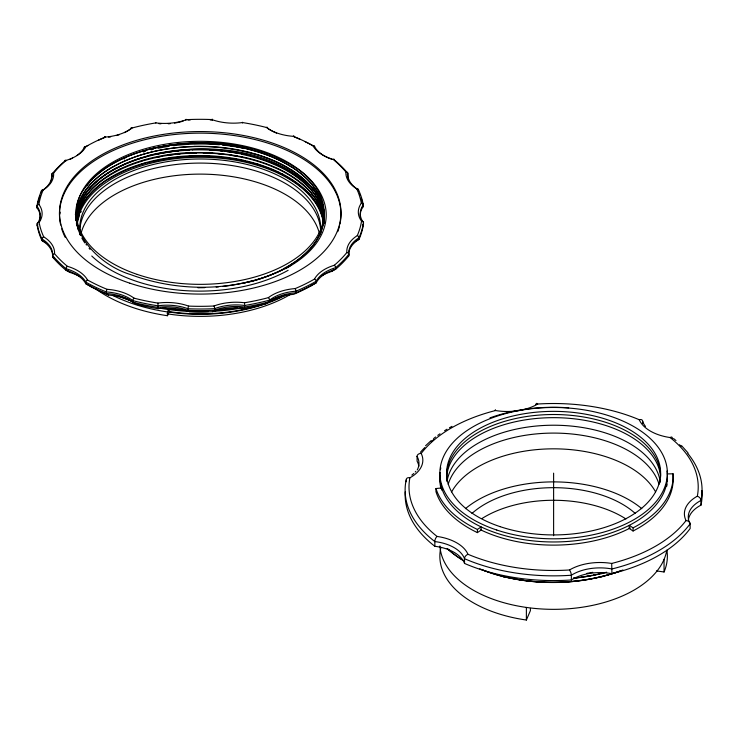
<?xml version="1.0" encoding="UTF-8"?>
<svg xmlns="http://www.w3.org/2000/svg" width="739" height="739" viewBox="0 0 739 739"><rect width="100%" height="100%" fill="white"/><g stroke="black" fill="none" stroke-linecap="round" stroke-linejoin="round"><path stroke-width="1.11" d="M155.8 123.053L155.809 122.563M495.296 410.524L495.342 409.812L495.518 410.542A144.604 83.489 0 0 0 421.193 453.46A4 3.307 6.8 0 0 416.999 456.462M75.895 220.702C76.006 209.396 81.059 198.671 88.237 190.135M132.087 127.995A161.961 93.502 0 0 1 155.846 122.896A40.488 23.38 0 0 0 186.459 119.663A161.961 93.502 0 0 1 211.797 119.561A40.488 23.38 0 0 0 242.475 122.563A161.961 93.502 0 0 1 266.354 127.468A40.488 23.38 0 0 0 293.401 136.345A161.961 93.502 0 0 1 312.93 145.675A40.488 23.38 0 0 0 333.086 159.365A1.986 1.072 -63.5 0 1 334.397 159.984A163.882 94.62 0 0 1 347.857 173.323A38.557 22.262 0 0 0 358.48 189.84A163.882 94.62 0 0 1 363.283 204.962A38.557 22.262 0 0 0 363.486 222.568L363.486 224.139A163.882 94.62 0 0 1 359.043 239.297A38.557 22.262 0 0 0 348.808 255.888A163.882 94.62 0 0 1 335.645 269.255A38.557 22.262 0 0 0 316.2 282.825L311.101 285.762A158.1 91.285 0 0 1 293.679 294.316A44.349 25.606 0 0 0 265.874 303.729A158.1 91.285 0 0 1 244.424 308.339A44.349 25.606 0 0 0 212.721 311.692A158.1 91.285 0 0 1 189.849 311.784A44.349 25.606 0 0 0 158.063 308.671L157.961 303.092A161.961 93.502 0 0 1 134.082 298.177A40.488 23.38 0 0 0 107.035 289.3A161.961 93.502 0 0 1 87.507 279.97A40.488 23.38 0 0 0 67.351 266.289A161.961 93.502 0 0 1 54.529 253.671A40.488 23.38 0 0 0 43.693 236.831A161.961 93.502 0 0 1 39.121 222.439A40.488 23.38 0 0 0 38.918 204.472A161.961 93.502 0 0 1 43.139 190.043A40.488 23.38 0 0 0 53.587 173.129A161.961 93.502 0 0 1 66.113 160.4A40.488 23.38 0 0 0 85.946 146.562A161.961 93.502 0 0 1 105.252 137.084A40.488 23.38 0 0 0 132.096 127.995A1.986 1.016 64.8 0 0 130.821 128.669A38.557 22.262 0 0 1 124.401 132.623M242.503 122.988L242.503 122.249M324.061 220.675L323.95 222.448A123.875 71.544 -0.3 0 1 323.793 223.769M76.496 213.497L76.348 216.536A123.875 71.064 -0.2 0 0 78.537 230.411M244.452 308.255L244.637 304.523M440.777 547.913A113.751 65.679 0 0 0 526.38 620.03L530.399 610.626L530.399 608.336M95.534 288.737A133.223 76.921 0 0 0 167.485 315.719L167.485 311.941L168.686 309.188M167.485 315.719L169.092 312.052L169.092 309.216M83.442 199.585L81.669 202.662A123.875 71.036 0.1 0 0 76.413 220.665M83.71 199.512L83.581 199.715A123.875 71.018 0 0 0 76.505 220.148M83.71 202.292L83.581 202.504A123.875 71.027 0.1 0 0 76.486 222.938M85.77 190.163L86.537 189.138A123.875 71.156 0.2 0 1 113.104 166.82L117.03 164.769A123.875 71.295 0.3 0 1 147.209 153.195L151.024 152.28M313.909 244.369L312.2 246.558M86.537 191.918L85.77 192.953A123.875 71.018 0.1 0 0 76.348 220.555M87.054 191.613L86.537 192.288A123.875 71.046 0.1 0 0 76.348 220.49M87.137 191.493L87.23 191.383A123.875 71.517 0 0 1 148.715 155.652C204.315 142.184 272.968 146.701 314.352 190.505M415.216 472.027L415.845 471.297M425.544 445.793L431.151 440.61M347.487 175.235L347.857 173.323A1.986 1.589 -19.2 0 0 345.907 172.002M413.831 473.45L411.826 475.131M363.486 224.139L362.387 225.136M433.571 438.606L435.64 436.971M212.721 311.692L214.643 310.223A38.557 22.262 0 0 1 244.646 307.045A163.882 94.62 0 0 0 269.606 301.697A38.557 22.262 0 0 1 295.914 292.783A163.882 94.62 0 0 0 316.2 282.825L316.2 281.245A38.557 22.262 0 0 1 335.645 267.684A163.882 94.62 0 0 0 348.808 254.318A38.557 22.262 0 0 1 359.043 237.727A163.882 94.62 0 0 0 363.486 222.568M361.805 207.585L363.283 206.532L363.283 204.962A1.986 1.598 14.8 0 0 361.316 203.234A161.961 93.502 0 0 0 356.743 188.824A40.488 23.38 0 0 1 345.907 171.984A161.961 93.502 0 0 0 333.086 159.356M437.774 435.354L439.982 433.775M477.431 532.625L477.431 529.475L481.117 526.898L481.117 530.048L477.431 532.625A119.533 69.013 0 0 1 435.973 491.694L435.973 488.544L441.663 487.952L441.663 490.049M347.709 256.655L348.808 255.888L348.808 254.318A1.986 1.589 18.8 0 0 346.85 252.526A40.488 23.38 0 0 1 357.297 235.602A161.961 93.502 0 0 0 361.528 221.173A40.488 23.38 0 0 1 361.316 203.216M107.377 173.499L108.43 172.824M292.007 264.156L288.349 266.409A123.875 71.803 -0.3 0 1 249.403 281.956M108.421 175.614L107.377 176.649M444.582 430.708L446.975 429.22M289.9 266.179C307.322 256.027 323.959 239.935 326.038 218.855C328.024 198.375 314.075 180.251 298.02 169.203C254.65 140.502 198.218 136.937 148.742 149.352A123.875 71.517 0 0 0 87.193 185.129C56.09 220.915 94.657 263.851 130.581 274.575C181.628 293.355 241.477 291.887 289.9 266.179L285.402 268.673M355.099 241.625L359.043 239.297L359.043 237.727M449.432 427.77L451.945 426.357M113.169 169.637L117.011 167.559M265.874 303.729L269.606 301.697L269.606 300.117A1.986 1.025 65.2 0 0 268.349 297.651A161.961 93.502 0 0 1 244.581 302.75A40.488 23.38 0 0 0 213.987 305.992A161.961 93.502 0 0 1 188.639 306.094A40.488 23.38 0 0 0 157.961 303.092M321.853 275.693A44.349 25.606 0 0 1 331.654 271.425L335.645 269.255L335.645 267.684A1.986 1.072 63.1 0 0 334.324 265.264A161.961 93.502 0 0 0 346.85 252.526M283.425 268.802L287.277 266.677A123.875 71.951 -0.2 0 0 313.946 244.027L314.675 242.955A123.875 72.016 0 0 0 324.088 214.966L323.95 211.862A123.875 71.794 0.3 0 0 287.573 164.575A123.875 71.563 0.3 0 0 206.264 143.375M619.882 571.035L617.314 571.968M616.012 572.42C580.54 584.281 541.742 585.454 505.374 577.131M141.823 161.102L144.087 160.428M141.805 163.892L144.087 163.217M144.087 163.578L147.255 162.7M253.2 280.608L249.422 281.614A123.875 71.628 -0.3 0 1 222.919 286.409M147.237 156.04L148.715 155.652M148.742 149.352L152.797 148.345M600.29 573.492L603.948 572.559M603.236 572.882L601.417 573.335M603.236 573.242L601.417 573.695M603.236 576.032L601.417 576.485A124.937 72.302 -0.3 0 1 553.613 582.24A124.937 72.117 -0.3 0 1 505.753 576.937L503.989 576.438M603.236 576.392L601.417 576.845M248.747 282.15L247.63 282.427M593.759 574.951L595.634 574.554M589.971 575.69L591.865 575.33M585.186 576.522L588.059 576.032M581.307 577.094L583.247 576.808M574.462 577.926L577.408 577.602M188.075 150.045L192.565 149.86M188.057 152.844L192.565 152.65A123.875 71.618 0.3 0 1 241.958 156.844M192.565 153.01L194.135 152.964A123.875 71.507 0.3 0 1 242.919 157.546L247.63 158.543M192.565 155.8L194.126 155.753M194.145 143.514L199.456 143.458M194.126 146.313L199.456 146.248A123.875 71.535 0.4 0 1 247.574 151.938M667.289 473.921L673.072 473.801L673.072 476.951A119.533 69.013 0 0 1 633.074 530.999L629.231 528.505L629.231 525.355L633.074 527.849L633.074 530.999M200.98 143.107L206.283 143.209M656.454 570.905L664.056 571.986A113.751 65.679 0 0 0 666.938 550.573M236.166 152.622L241.542 153.666M236.175 159.273L241.542 160.317M242.3 154.183L241.949 154.109A123.875 71.48 0.3 0 0 192.574 149.971M242.965 160.261L247.611 161.333M505.799 577.233L502.326 576.383A124.937 72.136 0 0 1 479.805 568.808M505.347 577.131L503.629 576.706M247.63 149.093L249.422 149.546A123.875 71.822 0.3 0 1 287.831 164.788L292.007 167.365M247.611 151.883L249.422 152.336M503.573 576.697L502.326 576.383M253.181 153.694L249.422 152.696A123.875 71.692 0.3 0 0 200.223 146.544A123.875 71.507 0.3 0 0 150.959 152.206M278.806 169.48L282.233 171.18A123.875 71.849 0.3 0 1 310.583 192.583L312.2 194.403M278.797 172.27L282.233 173.979M282.233 167.679L283.397 168.289M283.406 174.949L282.233 174.33A123.875 71.683 0.3 0 0 241.487 160.409M283.406 165.499L287.813 167.947A123.875 71.932 0.2 0 1 313.918 190.302L314.666 191.346A123.875 72.025 0 0 1 324.088 218.023M79.895 276.645A44.349 25.606 0 0 0 69.983 272.442L66.057 270.308A163.882 94.62 0 0 1 52.58 257.043A38.557 22.262 0 0 0 41.957 240.535A163.882 94.62 0 0 1 37.153 225.413L37.153 223.843A38.557 22.262 0 0 0 36.95 206.227A163.882 94.62 0 0 1 41.393 191.078A38.557 22.262 0 0 0 51.638 174.487A163.882 94.62 0 0 1 64.792 161.12A1.986 1.072 63.1 0 1 66.113 160.409M158.063 308.671A158.1 91.285 0 0 1 136.512 304.237L132.854 302.223A38.557 22.262 0 0 0 106.333 293.522A163.882 94.62 0 0 1 85.816 283.721A38.557 22.262 0 0 0 66.057 270.308L66.057 268.737A1.986 1.053 -63.1 0 1 67.351 266.317M136.521 304.237A44.349 25.606 0 0 0 108.494 295.037A158.1 91.285 0 0 1 90.86 286.621L85.816 283.721L85.816 282.15A1.986 1.386 -46.5 0 1 87.516 279.979M45.541 242.641L41.957 240.535L41.957 238.965A163.882 94.62 0 0 1 37.153 223.843A1.986 1.598 14.8 0 1 39.121 222.448M291.988 170.146L287.813 167.947M54.409 258.308L52.58 257.043L52.58 255.472A38.557 22.262 0 0 0 41.957 238.965A1.986 1.413 -43.6 0 1 43.693 236.849M108.494 295.037L106.333 293.522L106.333 291.951A163.882 94.62 0 0 1 85.816 282.15A38.557 22.262 0 0 0 66.057 268.737A163.882 94.62 0 0 1 52.58 255.472M38.059 208.583L36.95 207.807L36.95 206.227A1.986 1.589 -15.2 0 1 38.908 204.5M189.849 311.775L188.011 310.325A38.557 22.262 0 0 0 157.934 307.387A163.882 94.62 0 0 1 132.854 302.223L132.854 300.653A38.557 22.262 0 0 0 106.333 291.951M673.552 438.523L675.973 440.527M37.892 226.069L37.153 225.413A38.557 22.262 0 0 0 37.855 224.388M51.998 176.39L51.638 174.487A1.986 1.58 18.6 0 1 53.587 173.148M681.589 445.7L688.055 452.933M309.465 188.094L310.648 189.415M309.456 190.884L310.648 192.205M310.648 195.355L312.191 197.193M312.2 184.962L313.909 187.152A123.875 72.025 0 0 1 324.098 215.76A123.875 71.979 -0.1 0 1 313.844 244.36M312.191 187.743L313.909 189.941M315.313 191.724L316.227 192.944M86.435 245.043L86.057 244.526M323.497 221.294L323.821 223.575M495.518 410.542A42.419 24.489 0 0 0 537.706 404.021A144.604 83.489 0 0 1 639.244 419.724A42.419 24.489 0 0 0 670.125 437.553A144.604 83.489 0 0 1 697.339 496.174A42.419 24.489 0 0 0 686.032 520.533A144.604 83.489 0 0 1 611.698 563.451L611.929 573.686A38.557 22.262 0 0 0 571.367 579.967A148.456 85.715 0 0 1 464.535 563.441A38.557 22.262 0 0 0 434.846 546.287A148.456 85.715 0 0 1 405.24 491.86M323.95 221.303L323.858 220.398A123.875 72.016 0 0 0 310.722 192.186M76.496 220.822L76.348 217.774A123.875 71.046 0.1 0 1 85.715 190.154M244.591 302.75L244.618 303.489M688.342 520.108A38.557 22.262 0 0 1 701.006 505.116L701.006 500.395A148.456 85.715 0 0 0 687.797 453.478M697.339 496.266A4 2.901 41.9 0 1 701.043 500.405A38.557 22.262 0 0 0 690.134 523.812L690.134 528.542A148.456 85.715 0 0 1 611.929 573.686M664.056 559.386L664.056 571.986M642.681 423.465L642.681 421.572A38.557 22.262 0 0 0 645.507 426.421M571.367 579.967L571.367 575.238A4 1.395 73.1 0 0 569.52 570.12M553.613 473.145L553.613 535.701M526.38 607.43L526.38 620.03M409.886 477.865A4 2.901 41.9 0 0 406.173 479.879A148.456 85.715 0 0 0 434.846 541.567A38.557 22.262 0 0 1 464.535 558.712L464.535 563.441M434.846 541.567L434.846 546.287M406.219 479.897L406.219 481.782M358.48 191.41L358.48 189.84A1.986 1.423 -44 0 0 356.743 188.824M295.914 292.783L295.914 291.212A1.986 0.591 77.3 0 0 295.184 288.589A161.961 93.502 0 0 0 314.491 279.083A40.488 23.38 0 0 1 334.324 265.246M107.377 179.429L104.458 181.757A123.875 71.064 0.1 0 0 85.816 199.622L83.96 202.274A123.875 71.018 0 0 0 76.468 223.732M41.393 191.078L41.393 192.648M279.647 296.598A140.743 81.262 0 0 1 272.238 299.332M237.404 307.886A140.743 81.262 0 0 1 215.492 310.288M185.406 310.325A140.743 81.262 0 0 1 162.395 307.784M128.595 299.461A140.743 81.262 0 0 1 121.178 296.745M59.942 214.07A140.743 81.262 0 0 1 60.256 212.139M282.437 295.849A136.891 79.036 0 0 1 271.305 300.2M242.632 307.803A136.891 79.036 0 0 1 212.915 311.35M208.583 311.544A136.891 79.036 0 0 1 160.308 308.255M132.678 301.401A136.891 79.036 0 0 1 118.36 296.006M79.738 233.949A120.503 69.568 0 0 1 199.742 163.088A120.503 69.568 0 0 1 320.717 233.395M148.613 155.523A123.875 71.674 0.3 0 1 236.258 152.446M80.228 234.928A120.503 69.568 0 0 1 199.678 158.996A120.503 69.568 0 0 1 320.31 234.309M83.387 199.576A123.875 71.129 0.2 0 1 107.303 176.242M324.07 220.24A123.875 72.006 -0.1 0 0 323.867 217.248L323.497 214.633A123.875 72.016 0 0 0 283.527 168.206M241.588 153.583A123.875 71.84 0.3 0 1 282.316 167.624M83.627 202.274A123.875 71.203 0.3 0 1 107.238 179.355M107.294 179.383A123.875 71.267 0.3 0 1 141.731 163.809M323.959 221.303A123.875 71.96 -0.2 0 1 324.042 222.633M242.374 156.862A123.875 71.951 0.2 0 1 309.567 190.847M108.282 175.549A123.875 71.489 0.4 0 1 188.029 152.65M312.301 197.165A123.875 71.988 -0.1 0 1 323.876 223.547M282.335 173.905A123.875 71.979 0.1 0 1 310.74 195.336M247.667 161.259A123.875 71.849 0.3 0 1 278.871 172.215M194.108 155.596A123.875 71.766 0.3 0 1 243.066 160.123M144.013 163.134A123.875 71.489 0.4 0 1 192.556 155.689M88.292 190.145A123.875 71.055 0.1 0 1 107.451 173.536M108.587 172.908A123.875 71.138 0.2 0 1 188.103 150.193M242.17 154.396A123.875 71.646 0.3 0 1 309.327 188.14M310.556 189.443A123.875 71.951 0.2 0 1 323.848 217.608L323.95 218.522A123.875 72.025 0 0 1 324.033 219.852M83.784 199.53A123.875 71.027 0.1 0 1 107.497 176.704A123.875 71.101 0.2 0 1 141.925 161.213M144.179 160.539A123.875 71.258 0.3 0 1 192.574 153.13M247.593 158.58A123.875 71.729 0.3 0 1 278.769 169.508M312.08 194.44A123.875 71.969 0.2 0 1 324.051 223.538M107.515 179.863A123.875 71.101 0.2 0 1 144.188 163.698M147.384 162.857A123.875 71.295 0.3 0 1 236.101 159.421M283.222 175.069A123.875 71.822 0.3 0 1 323.47 221.294M76.838 225.515A123.496 71.304 0 0 1 197.941 157.268A123.496 71.304 0 0 1 323.322 222.882M77.429 222.827A123.496 71.646 -0.2 0 1 79.59 215.123M80.625 212.592A123.496 71.646 -0.2 0 1 81.207 211.336M322.934 221.626A123.496 71.646 -0.2 0 1 323.165 222.947M323.691 213.155A126.822 73.697 0.1 0 1 324.199 214.476M154.857 160.899A126.84 72.819 0.2 0 1 157.028 160.437M168.095 158.488A126.84 72.819 0.2 0 1 174.866 157.592M179.429 157.121A126.84 72.819 0.2 0 1 184.011 156.742M188.63 156.456A126.84 72.819 0.2 0 1 209.488 156.391M214.873 156.696A126.84 72.819 0.2 0 1 218.716 156.991M223.298 157.444A126.84 72.819 0.2 0 1 225.58 157.703M256.331 163.809A126.84 72.819 0.2 0 1 258.41 164.418M75.332 214.402A126.831 73.697 0.1 0 1 75.757 213.081M115.173 171.605A126.831 72.81 0.2 0 1 116.041 171.162M119.57 169.443A126.831 72.81 0.2 0 1 120.466 169.019M157.74 157.102A126.831 72.81 0.2 0 1 159.929 156.677M166.58 155.523A126.831 72.81 0.2 0 1 173.342 154.59M177.896 154.082A126.831 72.81 0.2 0 1 180.177 153.86M185.544 153.444A126.831 72.81 0.2 0 1 196.343 153.01M203.308 153.019A126.831 72.81 0.2 0 1 212.573 153.361M217.959 153.74A126.831 72.81 0.2 0 1 221.783 154.091M230.891 155.208A126.831 72.81 0.2 0 1 237.616 156.298M139.44 158.673A126.831 72.819 0.2 0 1 141.482 158.044M156.308 154.303A126.831 72.819 0.2 0 1 171.845 151.68M176.39 151.135A126.831 72.819 0.2 0 1 178.672 150.904M183.254 150.507A126.831 72.819 0.2 0 1 189.396 150.137M209.488 150.109A126.831 72.819 0.2 0 1 215.649 150.47M220.25 150.848A126.831 72.819 0.2 0 1 222.541 151.079M227.095 151.606A126.831 72.819 0.2 0 1 238.327 153.343M167.485 311.941A133.223 76.921 0 0 1 112.734 295.397M285.882 295.037A126.674 73.133 0 0 1 169.092 312.052M284.478 295.175A125.898 72.69 0 0 1 169.286 311.618M289.845 294.732A125.898 72.69 0 0 1 167.106 313.807M80.893 233.986A120.503 69.568 0 0 1 201.359 174.118A120.503 69.568 0 0 1 319.839 235.279M40.239 195.456A163.882 94.62 0 0 0 36.95 207.807A38.557 22.262 0 0 1 39.777 220.019M52.349 175.189A163.882 94.62 0 0 0 51.638 176.058A38.557 22.262 0 0 1 51.037 181.646M347.127 174.035A163.882 94.62 0 0 1 347.857 174.903A38.557 22.262 0 0 0 348.245 179.365M359.708 194.209A163.882 94.62 0 0 1 360.078 195.142M361.103 197.969A163.882 94.62 0 0 1 363.283 206.532A38.557 22.262 0 0 0 360.475 217.635M316.2 281.245A163.882 94.62 0 0 1 295.914 291.212A38.557 22.262 0 0 0 269.606 300.117A163.882 94.62 0 0 1 244.646 305.475A38.557 22.262 0 0 0 214.643 308.653A163.882 94.62 0 0 1 188.011 308.754A38.557 22.262 0 0 0 157.934 305.817A163.882 94.62 0 0 1 132.854 300.653M87.886 145.509A163.882 94.62 0 0 0 84.246 147.551A38.557 22.262 0 0 1 76.939 155.495M98.444 140.244A163.882 94.62 0 0 1 104.522 137.593A1.986 0.591 77.3 0 1 104.744 136.798M188.02 120.051A163.882 94.62 0 0 1 190.228 119.958M210.209 119.958A163.882 94.62 0 0 1 212.426 120.051M300.246 139.449A163.882 94.62 0 0 0 294.104 136.854A1.986 0.582 -77.7 0 0 293.9 136.05M305.198 141.74A163.882 94.62 0 0 1 314.62 146.655A38.557 22.262 0 0 0 331.635 159.199M52.552 255.472A1.986 1.589 -19.2 0 1 54.529 253.671M106.324 291.96A1.986 0.573 -77.3 0 1 107.035 289.337M132.826 300.671A1.986 1.007 -65.2 0 1 134.092 298.187M188.639 306.094A1.986 0.517 -79 0 0 187.983 308.791L188.011 310.325A163.882 94.62 0 0 0 214.643 310.223L214.643 308.653A1.986 0.527 79 0 0 213.987 305.974M314.491 279.083A1.986 1.395 46.4 0 1 316.218 281.254M357.297 235.621A1.986 1.423 43.4 0 1 359.062 237.727M361.528 221.183A1.986 1.607 -15.4 0 1 363.514 222.568M312.93 145.694A1.986 1.386 -46.5 0 1 314.657 146.636M293.401 136.336A1.986 0.582 -77.7 0 1 293.679 136.05M276.635 133.122A38.557 22.262 0 0 1 267.592 128.152M266.354 127.487A1.986 1.007 -65.2 0 1 267.62 128.124M212.241 119.247A1.986 0.517 -79 0 1 212.453 120.004M211.797 119.589A1.986 0.517 -79 0 1 212.01 119.302M183.124 121.094A38.557 22.262 0 0 1 174.422 123.127M170.339 123.625A38.557 22.262 0 0 1 168.261 123.782M160.954 123.801A38.557 22.262 0 0 1 158.876 123.662M119.275 134.701A38.557 22.262 0 0 1 116.503 135.551M110.656 136.854A38.557 22.262 0 0 1 108.633 137.168M104.956 136.78A1.986 0.591 77.3 0 1 105.252 137.084M72.57 158.081A38.557 22.262 0 0 1 70.122 159.218M66.63 160.539A38.557 22.262 0 0 1 64.792 161.12M84.218 147.541A1.986 1.376 46 0 1 85.946 146.59M41.375 191.068A1.986 1.423 43.4 0 1 43.148 190.052M268.349 297.651A40.488 23.38 0 0 1 295.184 288.57M185.794 120.06A1.986 0.517 78.6 0 1 185.997 119.348M186.219 119.395A1.986 0.517 78.6 0 1 186.459 119.7M333.991 269.347A158.1 91.285 0 0 1 331.654 271.425M69.974 272.442A158.1 91.285 0 0 1 67.591 270.382M90.167 285.522A44.349 25.606 0 0 1 90.869 286.621M311.101 285.762A44.349 25.606 0 0 1 311.784 284.663M291.942 167.069A123.875 72.016 0 0 1 312.172 184.639M312.126 246.54A123.875 71.868 -0.3 0 1 291.914 264.109M283.48 269.024A123.875 71.868 -0.3 0 1 253.246 280.848M218.421 286.861A123.875 71.628 -0.3 0 1 216.157 287.055M204.805 287.647A123.875 71.628 -0.3 0 1 200.241 287.711A123.875 71.498 -0.3 0 1 197.941 287.785M90.047 249.385A123.875 71.055 -0.2 0 1 89.123 248.341M84.837 242.955A123.875 71.064 -0.2 0 1 81.835 238.023M80.569 235.51A123.875 71.064 -0.2 0 1 80.006 234.245M76.505 213.497A123.875 71.018 0 0 1 112.744 166.875M112.79 166.959A123.875 71.046 0.1 0 1 194.043 146.442M249.385 152.391A123.875 71.757 0.3 0 1 287.757 167.624M291.942 170.173A123.875 71.886 0.2 0 1 312.154 187.752M313.899 189.951A123.875 72.006 0.1 0 1 324.07 217.22M324.015 221.201A123.875 72.016 0 0 1 323.774 223.843M76.607 224.915A123.875 71.23 -0.3 0 1 76.477 223.612M86.583 191.928A123.875 71.064 0.2 0 1 113.233 169.674M116.891 167.91A123.875 71.046 0.1 0 1 147.079 156.345M199.456 143.357A123.875 71.711 0.3 0 1 247.694 149.01M87.091 185.101A123.875 71.461 0.3 0 1 194.117 143.264M253.237 153.62A123.875 71.868 0.3 0 1 283.48 165.453M79.332 232.452A123.875 71.018 0 0 1 76.523 220.822M245.477 282.88A123.875 71.544 -0.3 0 1 243.353 283.36M76.69 225.709A123.875 71.018 0 0 1 76.542 224.407M60.681 225.007A140.743 81.262 0 0 1 199.382 133.14A140.743 81.262 0 0 1 339.968 224.046M339.534 225.968A140.743 81.262 0 0 1 337.751 231.677M65.18 237.293A140.743 81.262 0 0 1 61.706 228.831M152.89 148.474A123.875 71.286 0.3 0 1 200.98 143.246M288.127 270.308A126.831 73.567 -0.3 0 1 91.756 256.008M124.013 158.977A126.831 73.567 -0.3 0 1 124.928 158.58M143.384 151.957A126.831 73.567 -0.3 0 1 145.435 151.366M151.199 149.851A126.831 73.567 -0.3 0 1 153.407 149.324M157.869 148.336A126.831 73.567 -0.3 0 1 169.296 146.304M173.554 145.712A126.831 73.567 -0.3 0 1 219.4 144.77M222.624 145.075A126.831 73.567 -0.3 0 1 244.092 148.391M667.363 479.435A113.751 65.679 0 0 1 667.299 481.699M667.095 483.971A113.751 65.679 0 0 1 666.754 486.225M630.349 527.923A113.751 65.679 0 0 1 480.729 529.863M440.934 488.461A113.751 65.679 0 0 1 440.056 475.556M666.809 550.158A113.751 65.679 0 0 1 549.945 609.305A113.751 65.679 0 0 1 439.927 545.936M446.624 478.373A107.007 61.78 0 0 1 552.689 417.664A107.007 61.78 0 0 1 660.555 477.311M465.441 508.663A107.007 61.78 0 0 1 641.775 508.663M482.096 518.445A96.975 55.988 0 0 1 625.924 518.954M471.972 513.448A96.975 55.988 0 0 1 635.143 513.346M673.072 473.801A119.533 69.013 0 0 1 633.074 527.849M477.431 529.475A119.533 69.013 0 0 1 435.973 488.544M489.985 417.868A119.533 69.013 0 0 1 568.679 407.826M666.994 471.002A113.751 65.679 0 0 1 554.832 541.964A113.751 65.679 0 0 1 440.056 472.406M440.426 469.736A113.751 65.679 0 0 1 440.795 467.87M660.472 479.482A107.007 61.78 0 0 1 660.047 482.669M447.003 481.616A107.007 61.78 0 0 1 548.994 414.57A107.007 61.78 0 0 1 660.62 476.295M701.884 490.604A148.456 85.715 0 0 1 701.006 505.116M418.837 466.207A38.557 22.262 0 0 0 417.092 461.191L417.092 456.471A38.557 22.262 0 0 1 417.249 469.93M448.185 484.285A107.007 61.78 0 0 1 553.613 433.091A107.007 61.78 0 0 1 659.04 484.285M690.134 523.812A148.456 85.715 0 0 1 611.929 568.965A38.557 22.262 0 0 0 571.367 575.238A148.456 85.715 0 0 1 464.535 558.712M420.371 452.342A148.456 85.715 0 0 1 424.805 447.529M431.216 441.636A148.456 85.715 0 0 1 433.645 439.65M679.501 444.712A148.456 85.715 0 0 1 681.136 446.264M447.178 480.618A107.007 61.78 0 0 1 553.613 425.221A107.007 61.78 0 0 1 660.047 480.618M686.041 520.635A4 3.205 6.4 0 1 690.217 523.812M464.425 558.749A4 2.753 -47.9 0 1 467.972 554.324M434.772 541.622A4 1.866 -69.9 0 1 437.091 536.459A144.604 83.489 0 0 1 409.886 477.819A42.419 24.489 0 0 0 421.193 453.46M639.253 419.807A4 2.753 -47.9 0 1 642.791 421.526M611.698 563.451A42.419 24.489 0 0 0 569.51 569.972A144.604 83.489 0 0 1 467.972 554.268A42.419 24.489 0 0 0 437.091 536.44M535.877 404.612A4 1.487 75.2 0 1 537.706 404.011M670.134 437.682A4 1.764 -67.8 0 1 672.435 438.504M604.456 572.633A124.937 72.468 -0.3 0 1 603.273 572.937M601.463 573.399A124.937 72.302 -0.3 0 1 573.482 578.092M617.896 571.69A124.937 72.468 -0.3 0 1 603.273 576.087M481.542 569.52A124.937 71.932 -0.3 0 0 553.613 582.424A124.937 72.099 -0.3 0 0 601.343 576.734M462.983 560.347A124.937 71.932 -0.3 0 1 447.132 548.514M592.733 572.319A124.937 72.099 -0.3 0 1 586.877 573.362M601.343 573.584A124.937 72.099 -0.3 0 1 573.427 578.258M606.664 572.198A124.937 72.283 -0.3 0 1 603.144 573.122M463.371 560.495A124.937 72.136 0 0 1 447.76 548.92M622.922 569.981A124.937 72.283 -0.3 0 1 603.144 576.272M451.649 491.869A107.007 61.78 0 0 1 553.613 448.832A107.007 61.78 0 0 1 655.576 491.869M137.26 274.418A123.875 71.517 0 0 0 324.088 213.506A123.875 71.517 0 0 0 139.311 150.553A123.875 71.517 0 0 0 137.26 274.418M129.852 283.194A140.743 81.262 0 0 0 340.965 212.823A140.743 81.262 0 0 0 129.852 142.451A140.743 81.262 0 0 0 129.852 283.194M496.737 530.02A113.751 65.679 0 0 0 667.363 473.145A113.751 65.679 0 0 0 496.737 416.269A113.751 65.679 0 0 0 496.737 530.02M500.109 526.648A107.007 61.78 0 0 0 660.62 473.145A107.007 61.78 0 0 0 500.109 419.641A107.007 61.78 0 0 0 500.109 526.648"/></g></svg>
